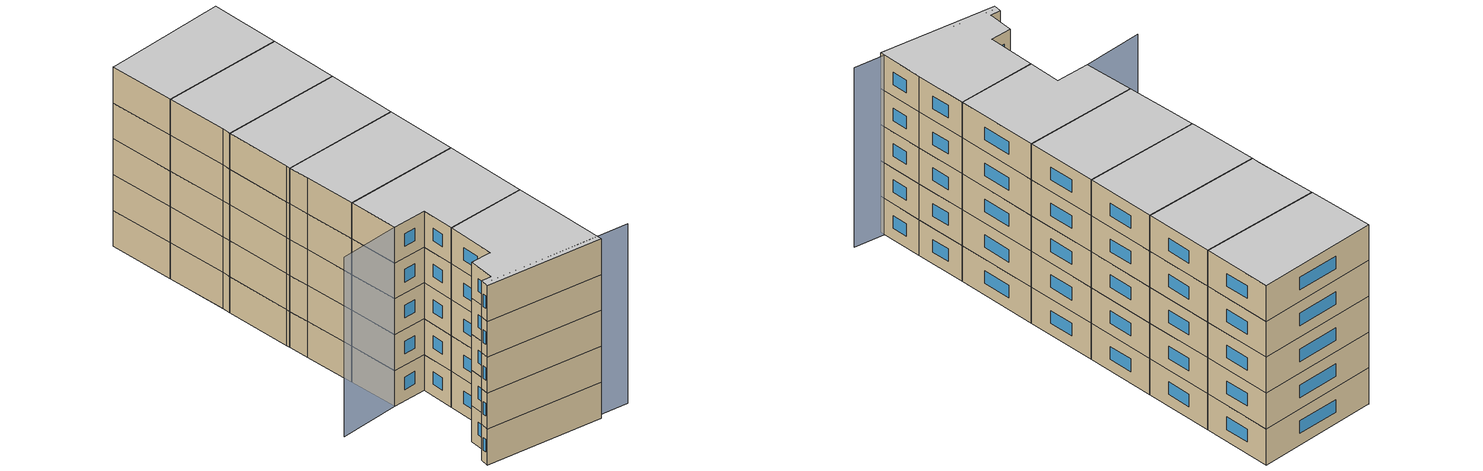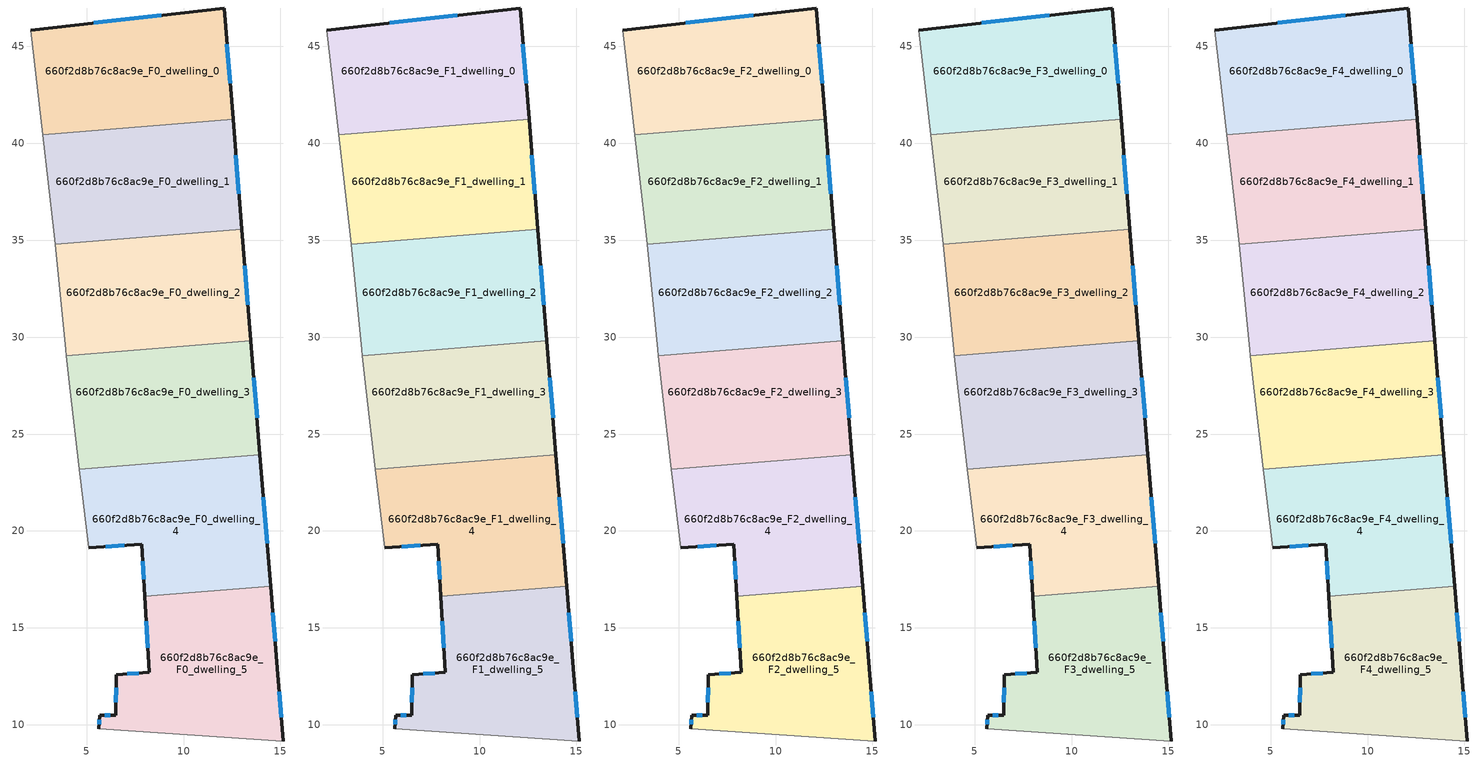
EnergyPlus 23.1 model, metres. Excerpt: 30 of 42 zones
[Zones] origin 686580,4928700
660f2d8b76c8ac9e_F0_dwelling_0
 floor ground (EU_floor_Construction): 12.09,46.98 12.56,41.24 2.74,40.45 2.12,45.84 z0
 wall outside (EU_wall_Construction): 12.56,41.24 12.09,46.98 2.12,45.84 z0:3
 wall adiabatic (EU_wall_Construction): 2.12,45.84 2.74,40.45 z0:3
 wall to 660f2d8b76c8ac9e_F0_dwelling_1 (EU_wall_Construction): 2.74,40.45 12.55,41.24 z0:3
 window (EU_Window_Construction): 8.85,46.61 5.37,46.21 / 12.4,43.11 12.24,45.12 z0.98:2.02
660f2d8b76c8ac9e_F0_dwelling_1
 floor ground (EU_floor_Construction): 12.56,41.24 13.01,35.57 3.37,34.79 3.3,35.49 2.74,40.45 z0
 wall outside (EU_wall_Construction): 13.01,35.57 12.56,41.24 z0:3
 wall adiabatic (EU_wall_Construction): 2.74,40.45 3.3,35.49 3.37,34.79 z0:3
 wall to 660f2d8b76c8ac9e_F0_dwelling_2 (EU_wall_Construction): 3.37,34.79 13.01,35.57 z0:3
 window (EU_Window_Construction): 12.86,37.41 12.7,39.4 z0.98:2.02
660f2d8b76c8ac9e_F0_dwelling_2
 floor ground (EU_floor_Construction): 13.01,35.57 13.47,29.8 3.95,29.04 3.91,29.34 3.37,34.79 z0
 wall outside (EU_wall_Construction): 13.47,29.8 13.01,35.57 z0:3
 wall adiabatic (EU_wall_Construction): 3.37,34.79 3.91,29.34 3.95,29.04 z0:3
 wall to 660f2d8b76c8ac9e_F0_dwelling_3 (EU_wall_Construction): 3.95,29.04 13.47,29.8 z0:3
 window (EU_Window_Construction): 13.32,31.68 13.16,33.69 z0.98:2.02
660f2d8b76c8ac9e_F0_dwelling_3
 floor ground (EU_floor_Construction): 13.47,29.8 13.95,23.94 4.63,23.19 4.14,27.4 3.95,29.04 z0
 wall outside (EU_wall_Construction): 13.95,23.94 13.47,29.8 z0:3
 wall adiabatic (EU_wall_Construction): 3.95,29.04 4.14,27.4 4.63,23.19 z0:3
 wall to 660f2d8b76c8ac9e_F0_dwelling_4 (EU_wall_Construction): 4.63,23.19 13.95,23.94 z0:3
 window (EU_Window_Construction): 13.79,25.85 13.63,27.9 z0.98:2.02
660f2d8b76c8ac9e_F0_dwelling_4
 floor ground (EU_floor_Construction): 13.95,23.94 14.49,17.16 8,16.63 7.84,19.31 5.1,19.12 4.63,23.19 z0
 wall outside (EU_wall_Construction): 14.49,17.16 13.95,23.94 / 5.1,19.12 7.84,19.31 8,16.63 z0:3
 wall adiabatic (EU_wall_Construction): 4.63,23.19 5.1,19.12 z0:3
 wall to 660f2d8b76c8ac9e_F0_dwelling_5 (EU_wall_Construction): 8,16.63 14.49,17.16 z0:3
 window (EU_Window_Construction): 14.31,19.36 14.12,21.73 / 7.89,18.44 7.95,17.5 / 5.99,19.19 6.95,19.25 z0.98:2.02
660f2d8b76c8ac9e_F0_dwelling_5
 floor ground (EU_floor_Construction): 14.49,17.16 14.83,12.92 15.14,9.16 5.63,9.8 5.67,10.49 6.5,10.48 6.53,12.59 8.23,12.7 8,16.63 z0
 wall outside (EU_wall_Construction): 8,16.63 8.23,12.7 6.53,12.59 6.5,10.48 5.67,10.49 5.63,9.8 / 15.14,9.16 14.83,12.92 14.49,17.16 z0:3
 wall adiabatic (EU_wall_Construction): 5.63,9.8 15.14,9.16 z0:3
 window (EU_Window_Construction): 8.08,15.36 8.16,13.98 / 14.72,14.3 14.6,15.78 / 15.04,10.39 14.93,11.7 / 5.66,10.27 5.65,10.03 / 6.23,10.49 5.94,10.49 / 6.52,11.91 6.51,11.17 / 7.68,12.67 7.09,12.63 z0.98:2.02
660f2d8b76c8ac9e_F1_dwelling_0
 floor to 660f2d8b76c8ac9e_F0_dwelling_0 (EU_floor_Construction): 12.09,46.98 12.55,41.24 2.74,40.45 2.12,45.84 z3
 wall outside (EU_wall_Construction): 12.56,41.24 12.09,46.98 2.12,45.84 z3:6
 wall adiabatic (EU_wall_Construction): 2.12,45.84 2.74,40.45 z3:6
 wall to 660f2d8b76c8ac9e_F1_dwelling_1 (EU_wall_Construction): 2.74,40.45 12.55,41.24 z3:6
 window (EU_Window_Construction): 8.85,46.61 5.37,46.21 / 12.4,43.11 12.24,45.12 z3.98:5.02
660f2d8b76c8ac9e_F1_dwelling_1
 floor to 660f2d8b76c8ac9e_F0_dwelling_1 (EU_floor_Construction): 12.55,41.24 13.01,35.57 3.37,34.79 3.3,35.49 2.74,40.45 z3
 wall outside (EU_wall_Construction): 13.01,35.57 12.56,41.24 z3:6
 wall adiabatic (EU_wall_Construction): 2.74,40.45 3.3,35.49 3.37,34.79 z3:6
 wall to 660f2d8b76c8ac9e_F1_dwelling_2 (EU_wall_Construction): 3.37,34.79 13.01,35.57 z3:6
 window (EU_Window_Construction): 12.86,37.41 12.7,39.4 z3.98:5.02
660f2d8b76c8ac9e_F1_dwelling_2
 floor to 660f2d8b76c8ac9e_F0_dwelling_2 (EU_floor_Construction): 13.01,35.57 13.47,29.8 3.95,29.04 3.91,29.34 3.37,34.79 z3
 wall outside (EU_wall_Construction): 13.47,29.8 13.01,35.57 z3:6
 wall adiabatic (EU_wall_Construction): 3.37,34.79 3.91,29.34 3.95,29.04 z3:6
 wall to 660f2d8b76c8ac9e_F1_dwelling_3 (EU_wall_Construction): 3.95,29.04 13.47,29.8 z3:6
 window (EU_Window_Construction): 13.32,31.68 13.16,33.69 z3.98:5.02
660f2d8b76c8ac9e_F1_dwelling_3
 floor to 660f2d8b76c8ac9e_F0_dwelling_3 (EU_floor_Construction): 13.47,29.8 13.95,23.94 4.63,23.19 4.14,27.4 3.95,29.04 z3
 wall outside (EU_wall_Construction): 13.95,23.94 13.47,29.8 z3:6
 wall adiabatic (EU_wall_Construction): 3.95,29.04 4.14,27.4 4.63,23.19 z3:6
 wall to 660f2d8b76c8ac9e_F1_dwelling_4 (EU_wall_Construction): 4.63,23.19 13.95,23.94 z3:6
 window (EU_Window_Construction): 13.79,25.85 13.63,27.9 z3.98:5.02
660f2d8b76c8ac9e_F1_dwelling_4
 floor to 660f2d8b76c8ac9e_F0_dwelling_4 (EU_floor_Construction): 13.95,23.94 14.49,17.16 8,16.63 7.84,19.31 5.1,19.12 4.63,23.19 z3
 wall outside (EU_wall_Construction): 14.49,17.16 13.95,23.94 / 5.1,19.12 7.84,19.31 8,16.63 z3:6
 wall adiabatic (EU_wall_Construction): 4.63,23.19 5.1,19.12 z3:6
 wall to 660f2d8b76c8ac9e_F1_dwelling_5 (EU_wall_Construction): 8,16.63 14.49,17.16 z3:6
 window (EU_Window_Construction): 14.31,19.36 14.12,21.73 / 7.89,18.44 7.95,17.5 / 5.99,19.19 6.95,19.25 z3.98:5.02
660f2d8b76c8ac9e_F1_dwelling_5
 floor to 660f2d8b76c8ac9e_F0_dwelling_5 (EU_floor_Construction): 14.49,17.16 14.83,12.92 15.14,9.16 5.63,9.8 5.67,10.49 6.5,10.48 6.53,12.59 8.23,12.7 8,16.63 z3
 wall outside (EU_wall_Construction): 8,16.63 8.23,12.7 6.53,12.59 6.5,10.48 5.67,10.49 5.63,9.8 / 15.14,9.16 14.83,12.92 14.49,17.16 z3:6
 wall adiabatic (EU_wall_Construction): 5.63,9.8 15.14,9.16 z3:6
 window (EU_Window_Construction): 8.08,15.36 8.16,13.98 / 14.72,14.3 14.6,15.78 / 15.04,10.39 14.93,11.7 / 5.66,10.27 5.65,10.03 / 6.23,10.49 5.94,10.49 / 6.52,11.91 6.51,11.17 / 7.68,12.67 7.09,12.63 z3.98:5.02
660f2d8b76c8ac9e_F2_dwelling_0
 floor to 660f2d8b76c8ac9e_F1_dwelling_0 (EU_floor_Construction): 12.09,46.98 12.55,41.24 2.74,40.45 2.12,45.84 z6
 wall outside (EU_wall_Construction): 12.56,41.24 12.09,46.98 2.12,45.84 z6:9
 wall adiabatic (EU_wall_Construction): 2.12,45.84 2.74,40.45 z6:9
 wall to 660f2d8b76c8ac9e_F2_dwelling_1 (EU_wall_Construction): 2.74,40.45 12.55,41.24 z6:9
 window (EU_Window_Construction): 8.85,46.61 5.37,46.21 / 12.4,43.11 12.24,45.12 z6.98:8.02
660f2d8b76c8ac9e_F2_dwelling_1
 floor to 660f2d8b76c8ac9e_F1_dwelling_1 (EU_floor_Construction): 12.55,41.24 13.01,35.57 3.37,34.79 3.3,35.49 2.74,40.45 z6
 wall outside (EU_wall_Construction): 13.01,35.57 12.56,41.24 z6:9
 wall adiabatic (EU_wall_Construction): 2.74,40.45 3.3,35.49 3.37,34.79 z6:9
 wall to 660f2d8b76c8ac9e_F2_dwelling_2 (EU_wall_Construction): 3.37,34.79 13.01,35.57 z6:9
 window (EU_Window_Construction): 12.86,37.41 12.7,39.4 z6.98:8.02
660f2d8b76c8ac9e_F2_dwelling_2
 floor to 660f2d8b76c8ac9e_F1_dwelling_2 (EU_floor_Construction): 13.01,35.57 13.47,29.8 3.95,29.04 3.91,29.34 3.37,34.79 z6
 wall outside (EU_wall_Construction): 13.47,29.8 13.01,35.57 z6:9
 wall adiabatic (EU_wall_Construction): 3.37,34.79 3.91,29.34 3.95,29.04 z6:9
 wall to 660f2d8b76c8ac9e_F2_dwelling_3 (EU_wall_Construction): 3.95,29.04 13.47,29.8 z6:9
 window (EU_Window_Construction): 13.32,31.68 13.16,33.69 z6.98:8.02
660f2d8b76c8ac9e_F2_dwelling_3
 floor to 660f2d8b76c8ac9e_F1_dwelling_3 (EU_floor_Construction): 13.47,29.8 13.95,23.94 4.63,23.19 4.14,27.4 3.95,29.04 z6
 wall outside (EU_wall_Construction): 13.95,23.94 13.47,29.8 z6:9
 wall adiabatic (EU_wall_Construction): 3.95,29.04 4.14,27.4 4.63,23.19 z6:9
 wall to 660f2d8b76c8ac9e_F2_dwelling_4 (EU_wall_Construction): 4.63,23.19 13.95,23.94 z6:9
 window (EU_Window_Construction): 13.79,25.85 13.63,27.9 z6.98:8.02
660f2d8b76c8ac9e_F2_dwelling_4
 floor to 660f2d8b76c8ac9e_F1_dwelling_4 (EU_floor_Construction): 13.95,23.94 14.49,17.16 8,16.63 7.84,19.31 5.1,19.12 4.63,23.19 z6
 wall outside (EU_wall_Construction): 14.49,17.16 13.95,23.94 / 5.1,19.12 7.84,19.31 8,16.63 z6:9
 wall adiabatic (EU_wall_Construction): 4.63,23.19 5.1,19.12 z6:9
 wall to 660f2d8b76c8ac9e_F2_dwelling_5 (EU_wall_Construction): 8,16.63 14.49,17.16 z6:9
 window (EU_Window_Construction): 14.31,19.36 14.12,21.73 / 7.89,18.44 7.95,17.5 / 5.99,19.19 6.95,19.25 z6.98:8.02
660f2d8b76c8ac9e_F2_dwelling_5
 floor to 660f2d8b76c8ac9e_F1_dwelling_5 (EU_floor_Construction): 14.49,17.16 14.83,12.92 15.14,9.16 5.63,9.8 5.67,10.49 6.5,10.48 6.53,12.59 8.23,12.7 8,16.63 z6
 wall outside (EU_wall_Construction): 8,16.63 8.23,12.7 6.53,12.59 6.5,10.48 5.67,10.49 5.63,9.8 / 15.14,9.16 14.83,12.92 14.49,17.16 z6:9
 wall adiabatic (EU_wall_Construction): 5.63,9.8 15.14,9.16 z6:9
 window (EU_Window_Construction): 8.08,15.36 8.16,13.98 / 14.72,14.3 14.6,15.78 / 15.04,10.39 14.93,11.7 / 5.66,10.27 5.65,10.03 / 6.23,10.49 5.94,10.49 / 6.52,11.91 6.51,11.17 / 7.68,12.67 7.09,12.63 z6.98:8.02
660f2d8b76c8ac9e_F3_dwelling_0
 floor to 660f2d8b76c8ac9e_F2_dwelling_0 (EU_floor_Construction): 12.09,46.98 12.55,41.24 2.74,40.45 2.12,45.84 z9
 wall outside (EU_wall_Construction): 12.56,41.24 12.09,46.98 2.12,45.84 z9:12
 wall adiabatic (EU_wall_Construction): 2.12,45.84 2.74,40.45 z9:12
 wall to 660f2d8b76c8ac9e_F3_dwelling_1 (EU_wall_Construction): 2.74,40.45 12.55,41.24 z9:12
 window (EU_Window_Construction): 8.85,46.61 5.37,46.21 / 12.4,43.11 12.24,45.12 z9.98:11.02
660f2d8b76c8ac9e_F3_dwelling_1
 floor to 660f2d8b76c8ac9e_F2_dwelling_1 (EU_floor_Construction): 12.55,41.24 13.01,35.57 3.37,34.79 3.3,35.49 2.74,40.45 z9
 wall outside (EU_wall_Construction): 13.01,35.57 12.56,41.24 z9:12
 wall adiabatic (EU_wall_Construction): 2.74,40.45 3.3,35.49 3.37,34.79 z9:12
 wall to 660f2d8b76c8ac9e_F3_dwelling_2 (EU_wall_Construction): 3.37,34.79 13.01,35.57 z9:12
 window (EU_Window_Construction): 12.86,37.41 12.7,39.4 z9.98:11.02
660f2d8b76c8ac9e_F3_dwelling_2
 floor to 660f2d8b76c8ac9e_F2_dwelling_2 (EU_floor_Construction): 13.01,35.57 13.47,29.8 3.95,29.04 3.91,29.34 3.37,34.79 z9
 wall outside (EU_wall_Construction): 13.47,29.8 13.01,35.57 z9:12
 wall adiabatic (EU_wall_Construction): 3.37,34.79 3.91,29.34 3.95,29.04 z9:12
 wall to 660f2d8b76c8ac9e_F3_dwelling_3 (EU_wall_Construction): 3.95,29.04 13.47,29.8 z9:12
 window (EU_Window_Construction): 13.32,31.68 13.16,33.69 z9.98:11.02
660f2d8b76c8ac9e_F3_dwelling_3
 floor to 660f2d8b76c8ac9e_F2_dwelling_3 (EU_floor_Construction): 13.47,29.8 13.95,23.94 4.63,23.19 4.14,27.4 3.95,29.04 z9
 wall outside (EU_wall_Construction): 13.95,23.94 13.47,29.8 z9:12
 wall adiabatic (EU_wall_Construction): 3.95,29.04 4.14,27.4 4.63,23.19 z9:12
 wall to 660f2d8b76c8ac9e_F3_dwelling_4 (EU_wall_Construction): 4.63,23.19 13.95,23.94 z9:12
 window (EU_Window_Construction): 13.79,25.85 13.63,27.9 z9.98:11.02
660f2d8b76c8ac9e_F3_dwelling_4
 floor to 660f2d8b76c8ac9e_F2_dwelling_4 (EU_floor_Construction): 13.95,23.94 14.49,17.16 8,16.63 7.84,19.31 5.1,19.12 4.63,23.19 z9
 wall outside (EU_wall_Construction): 14.49,17.16 13.95,23.94 / 5.1,19.12 7.84,19.31 8,16.63 z9:12
 wall adiabatic (EU_wall_Construction): 4.63,23.19 5.1,19.12 z9:12
 wall to 660f2d8b76c8ac9e_F3_dwelling_5 (EU_wall_Construction): 8,16.63 14.49,17.16 z9:12
 window (EU_Window_Construction): 14.31,19.36 14.12,21.73 / 7.89,18.44 7.95,17.5 / 5.99,19.19 6.95,19.25 z9.98:11.02
660f2d8b76c8ac9e_F3_dwelling_5
 floor to 660f2d8b76c8ac9e_F2_dwelling_5 (EU_floor_Construction): 14.49,17.16 14.83,12.92 15.14,9.16 5.63,9.8 5.67,10.49 6.5,10.48 6.53,12.59 8.23,12.7 8,16.63 z9
 wall outside (EU_wall_Construction): 8,16.63 8.23,12.7 6.53,12.59 6.5,10.48 5.67,10.49 5.63,9.8 / 15.14,9.16 14.83,12.92 14.49,17.16 z9:12
 wall adiabatic (EU_wall_Construction): 5.63,9.8 15.14,9.16 z9:12
 window (EU_Window_Construction): 8.08,15.36 8.16,13.98 / 14.72,14.3 14.6,15.78 / 15.04,10.39 14.93,11.7 / 5.66,10.27 5.65,10.03 / 6.23,10.49 5.94,10.49 / 6.52,11.91 6.51,11.17 / 7.68,12.67 7.09,12.63 z9.98:11.02
660f2d8b76c8ac9e_F4_dwelling_0
 floor to 660f2d8b76c8ac9e_F3_dwelling_0 (EU_floor_Construction): 12.09,46.98 12.55,41.24 2.74,40.45 2.12,45.84 z12
 wall outside (EU_wall_Construction): 12.56,41.24 12.09,46.98 2.12,45.84 z12:15
 wall adiabatic (EU_wall_Construction): 2.12,45.84 2.74,40.45 z12:15
 wall to 660f2d8b76c8ac9e_F4_dwelling_1 (EU_wall_Construction): 2.74,40.45 12.55,41.24 z12:15
 window (EU_Window_Construction): 8.85,46.61 5.37,46.21 / 12.4,43.11 12.24,45.12 z12.98:14.02
 ceiling to 660f2d8b76c8ac9e_F5_dwelling_0 (EU_floor_Construction): 12.55,41.24 12.09,46.98 2.12,45.84 2.74,40.45 z15
660f2d8b76c8ac9e_F4_dwelling_1
 floor to 660f2d8b76c8ac9e_F3_dwelling_1 (EU_floor_Construction): 12.55,41.24 13.01,35.57 3.37,34.79 3.3,35.49 2.74,40.45 z12
 wall outside (EU_wall_Construction): 13.01,35.57 12.56,41.24 z12:15
 wall adiabatic (EU_wall_Construction): 2.74,40.45 3.3,35.49 3.37,34.79 z12:15
 wall to 660f2d8b76c8ac9e_F4_dwelling_2 (EU_wall_Construction): 3.37,34.79 13.01,35.57 z12:15
 window (EU_Window_Construction): 12.86,37.41 12.7,39.4 z12.98:14.02
 ceiling to 660f2d8b76c8ac9e_F5_dwelling_1 (EU_floor_Construction): 13.01,35.57 12.55,41.24 2.74,40.45 3.3,35.49 3.37,34.79 z15
660f2d8b76c8ac9e_F4_dwelling_2
 floor to 660f2d8b76c8ac9e_F3_dwelling_2 (EU_floor_Construction): 13.01,35.57 13.47,29.8 3.95,29.04 3.91,29.34 3.37,34.79 z12
 wall outside (EU_wall_Construction): 13.47,29.8 13.01,35.57 z12:15
 wall adiabatic (EU_wall_Construction): 3.37,34.79 3.91,29.34 3.95,29.04 z12:15
 wall to 660f2d8b76c8ac9e_F4_dwelling_3 (EU_wall_Construction): 3.95,29.04 13.47,29.8 z12:15
 window (EU_Window_Construction): 13.32,31.68 13.16,33.69 z12.98:14.02
 ceiling to 660f2d8b76c8ac9e_F5_dwelling_2 (EU_floor_Construction): 13.47,29.8 13.01,35.57 3.37,34.79 3.91,29.34 3.95,29.04 z15
660f2d8b76c8ac9e_F4_dwelling_3
 floor to 660f2d8b76c8ac9e_F3_dwelling_3 (EU_floor_Construction): 13.47,29.8 13.95,23.94 4.63,23.19 4.14,27.4 3.95,29.04 z12
 wall outside (EU_wall_Construction): 13.95,23.94 13.47,29.8 z12:15
 wall adiabatic (EU_wall_Construction): 3.95,29.04 4.14,27.4 4.63,23.19 z12:15
 wall to 660f2d8b76c8ac9e_F4_dwelling_4 (EU_wall_Construction): 4.63,23.19 13.95,23.94 z12:15
 window (EU_Window_Construction): 13.79,25.85 13.63,27.9 z12.98:14.02
 ceiling to 660f2d8b76c8ac9e_F5_dwelling_3 (EU_floor_Construction): 13.95,23.94 13.47,29.8 3.95,29.04 4.14,27.4 4.63,23.19 z15
660f2d8b76c8ac9e_F4_dwelling_4
 floor to 660f2d8b76c8ac9e_F3_dwelling_4 (EU_floor_Construction): 13.95,23.94 14.49,17.16 8,16.63 7.84,19.31 5.1,19.12 4.63,23.19 z12
 wall outside (EU_wall_Construction): 14.49,17.16 13.95,23.94 / 5.1,19.12 7.84,19.31 8,16.63 z12:15
 wall adiabatic (EU_wall_Construction): 4.63,23.19 5.1,19.12 z12:15
 wall to 660f2d8b76c8ac9e_F4_dwelling_5 (EU_wall_Construction): 8,16.63 14.49,17.16 z12:15
 window (EU_Window_Construction): 14.31,19.36 14.12,21.73 / 7.89,18.44 7.95,17.5 / 5.99,19.19 6.95,19.25 z12.98:14.02
 ceiling to 660f2d8b76c8ac9e_F5_dwelling_4 (EU_floor_Construction): 14.49,17.16 13.95,23.94 4.63,23.19 5.1,19.12 7.84,19.31 8,16.63 z15
660f2d8b76c8ac9e_F4_dwelling_5
 floor to 660f2d8b76c8ac9e_F3_dwelling_5 (EU_floor_Construction): 14.49,17.16 14.83,12.92 15.14,9.16 5.63,9.8 5.67,10.49 6.5,10.48 6.53,12.59 8.23,12.7 8,16.63 z12
 wall outside (EU_wall_Construction): 8,16.63 8.23,12.7 6.53,12.59 6.5,10.48 5.67,10.49 5.63,9.8 / 15.14,9.16 14.83,12.92 14.49,17.16 z12:15
 wall adiabatic (EU_wall_Construction): 5.63,9.8 15.14,9.16 z12:15
 window (EU_Window_Construction): 8.08,15.36 8.16,13.98 / 14.72,14.3 14.6,15.78 / 15.04,10.39 14.93,11.7 / 5.66,10.27 5.65,10.03 / 6.23,10.49 5.94,10.49 / 6.52,11.91 6.51,11.17 / 7.68,12.67 7.09,12.63 z12.98:14.02
 ceiling to 660f2d8b76c8ac9e_F5_dwelling_5 (EU_floor_Construction): 15.14,9.16 14.83,12.92 14.49,17.16 8,16.63 8.23,12.7 6.53,12.59 6.5,10.48 5.67,10.49 5.63,9.8 z15
shading: 5.65,10.14 17.64,9.37 / 2.16,45.88 5.1,19.12 / 5.1,19.12 0.18,18.58 z0:15
[Building]
EU S2 Campaign: North Axis=0; Terrain=City; Solar Distribution=FullExterior
[Site:Location]
Bologna: Latitude=44.5; Longitude=11.25; Time Zone=1; Elevation=37
[SizingPeriod:WeatherFileDays]
AnnualSizingPeriod: Begin Month=1; Begin Day of Month=1; End Month=12; End Day of Month=31; Day of Week for Start Day=Monday; Use Weather File Daylight Saving Period=No; Use Weather File Rain and Snow Indicators=No
[MATERIAL]
EU_InternalMass_Material: Roughness=MediumRough; Thickness=0.1; Conductivity=1; Density=1800; Specific Heat=900; Thermal Absorptance=0.9; Solar Absorptance=0.7; Visible Absorptance=0.7
[MATERIAL:NOMASS] Roughness=MediumRough; Thermal Absorptance=0.9; Solar Absorptance=0.7; Visible Absorptance=0.7
Name | Thermal Resistance
EU_wall_NoMass | 0.905828
EU_floor_NoMass | 0.67114
[WINDOWMATERIAL:SIMPLEGLAZINGSYSTEM]
EU_Window_SimpleGlazing: UFactor=4.52486; Solar Heat Gain Coefficient=0.85; Visible Transmittance=0.85
[CONSTRUCTION]
EU_wall_Construction: EU_wall_NoMass
EU_floor_Construction: EU_floor_NoMass
EU_Window_Construction: EU_Window_SimpleGlazing
EU_InternalMass_Construction: EU_InternalMass_Material
[ZONE] Type=1; Multiplier=1; Ceiling Height=autocalculate; Floor Area=autocalculate; Part of Total Floor Area=Yes
Name | Volume
660f2d8b76c8ac9e_F0_dwelling_0; 660f2d8b76c8ac9e_F1_dwelling_0; 660f2d8b76c8ac9e_F2_dwelling_0; 660f2d8b76c8ac9e_F3_dwelling_0; 660f2d8b76c8ac9e_F4_dwelling_0 | 166.731
660f2d8b76c8ac9e_F0_dwelling_1; 660f2d8b76c8ac9e_F1_dwelling_1; 660f2d8b76c8ac9e_F2_dwelling_1; 660f2d8b76c8ac9e_F3_dwelling_1; 660f2d8b76c8ac9e_F4_dwelling_1 | 166.729
660f2d8b76c8ac9e_F0_dwelling_2; 660f2d8b76c8ac9e_F1_dwelling_2; 660f2d8b76c8ac9e_F2_dwelling_2; 660f2d8b76c8ac9e_F3_dwelling_2; 660f2d8b76c8ac9e_F4_dwelling_2 | 166.726
660f2d8b76c8ac9e_F0_dwelling_3; 660f2d8b76c8ac9e_F1_dwelling_3; 660f2d8b76c8ac9e_F2_dwelling_3; 660f2d8b76c8ac9e_F3_dwelling_3; 660f2d8b76c8ac9e_F4_dwelling_3 | 166.758
660f2d8b76c8ac9e_F0_dwelling_4 | 166.717
660f2d8b76c8ac9e_F1_dwelling_4; 660f2d8b76c8ac9e_F2_dwelling_4; 660f2d8b76c8ac9e_F3_dwelling_4; 660f2d8b76c8ac9e_F4_dwelling_4 | 166.716
660f2d8b76c8ac9e_F0_dwelling_5 | 166.735
660f2d8b76c8ac9e_F1_dwelling_5; 660f2d8b76c8ac9e_F2_dwelling_5; 660f2d8b76c8ac9e_F3_dwelling_5; 660f2d8b76c8ac9e_F4_dwelling_5 | 166.736
[INTERNALMASS] Construction=EU_InternalMass_Construction
Name | Zone or ZoneList | Surface Area
660f2d8b76c8ac9e_F0_dwelling_0_EU_InternalMass | 660f2d8b76c8ac9e_F0_dwelling_0 | 55.577
660f2d8b76c8ac9e_F0_dwelling_1_EU_InternalMass | 660f2d8b76c8ac9e_F0_dwelling_1 | 55.5762
660f2d8b76c8ac9e_F0_dwelling_2_EU_InternalMass | 660f2d8b76c8ac9e_F0_dwelling_2 | 55.5755
660f2d8b76c8ac9e_F0_dwelling_3_EU_InternalMass | 660f2d8b76c8ac9e_F0_dwelling_3 | 55.586
660f2d8b76c8ac9e_F0_dwelling_4_EU_InternalMass | 660f2d8b76c8ac9e_F0_dwelling_4 | 55.5722
660f2d8b76c8ac9e_F0_dwelling_5_EU_InternalMass | 660f2d8b76c8ac9e_F0_dwelling_5 | 55.578
660f2d8b76c8ac9e_F1_dwelling_0_EU_InternalMass | 660f2d8b76c8ac9e_F1_dwelling_0 | 55.577
660f2d8b76c8ac9e_F1_dwelling_1_EU_InternalMass | 660f2d8b76c8ac9e_F1_dwelling_1 | 55.5762
660f2d8b76c8ac9e_F1_dwelling_2_EU_InternalMass | 660f2d8b76c8ac9e_F1_dwelling_2 | 55.5755
660f2d8b76c8ac9e_F1_dwelling_3_EU_InternalMass | 660f2d8b76c8ac9e_F1_dwelling_3 | 55.586
660f2d8b76c8ac9e_F1_dwelling_4_EU_InternalMass | 660f2d8b76c8ac9e_F1_dwelling_4 | 55.5722
660f2d8b76c8ac9e_F1_dwelling_5_EU_InternalMass | 660f2d8b76c8ac9e_F1_dwelling_5 | 55.578
660f2d8b76c8ac9e_F2_dwelling_0_EU_InternalMass | 660f2d8b76c8ac9e_F2_dwelling_0 | 55.577
660f2d8b76c8ac9e_F2_dwelling_1_EU_InternalMass | 660f2d8b76c8ac9e_F2_dwelling_1 | 55.5762
660f2d8b76c8ac9e_F2_dwelling_2_EU_InternalMass | 660f2d8b76c8ac9e_F2_dwelling_2 | 55.5755
660f2d8b76c8ac9e_F2_dwelling_3_EU_InternalMass | 660f2d8b76c8ac9e_F2_dwelling_3 | 55.586
660f2d8b76c8ac9e_F2_dwelling_4_EU_InternalMass | 660f2d8b76c8ac9e_F2_dwelling_4 | 55.5722
660f2d8b76c8ac9e_F2_dwelling_5_EU_InternalMass | 660f2d8b76c8ac9e_F2_dwelling_5 | 55.578
660f2d8b76c8ac9e_F3_dwelling_0_EU_InternalMass | 660f2d8b76c8ac9e_F3_dwelling_0 | 55.577
660f2d8b76c8ac9e_F3_dwelling_1_EU_InternalMass | 660f2d8b76c8ac9e_F3_dwelling_1 | 55.5762
660f2d8b76c8ac9e_F3_dwelling_2_EU_InternalMass | 660f2d8b76c8ac9e_F3_dwelling_2 | 55.5755
660f2d8b76c8ac9e_F3_dwelling_3_EU_InternalMass | 660f2d8b76c8ac9e_F3_dwelling_3 | 55.586
660f2d8b76c8ac9e_F3_dwelling_4_EU_InternalMass | 660f2d8b76c8ac9e_F3_dwelling_4 | 55.5722
660f2d8b76c8ac9e_F3_dwelling_5_EU_InternalMass | 660f2d8b76c8ac9e_F3_dwelling_5 | 55.578
660f2d8b76c8ac9e_F4_dwelling_0_EU_InternalMass | 660f2d8b76c8ac9e_F4_dwelling_0 | 55.577
660f2d8b76c8ac9e_F4_dwelling_1_EU_InternalMass | 660f2d8b76c8ac9e_F4_dwelling_1 | 55.5762
660f2d8b76c8ac9e_F4_dwelling_2_EU_InternalMass | 660f2d8b76c8ac9e_F4_dwelling_2 | 55.5755
660f2d8b76c8ac9e_F4_dwelling_3_EU_InternalMass | 660f2d8b76c8ac9e_F4_dwelling_3 | 55.586
660f2d8b76c8ac9e_F4_dwelling_4_EU_InternalMass | 660f2d8b76c8ac9e_F4_dwelling_4 | 55.5722
660f2d8b76c8ac9e_F4_dwelling_5_EU_InternalMass | 660f2d8b76c8ac9e_F4_dwelling_5 | 55.578
[OTHEREQUIPMENT] Fuel Type=Electricity; Design Level Calculation Method=Watts/Area; Power per Zone Floor Area=1; Fraction Latent=0; Fraction Radiant=0; Fraction Lost=0; Carbon Dioxide Generation Rate=0; EndUse Subcategory=EU_Step8_InternalGains
Name | Zone or ZoneList or Space or SpaceList | Schedule
EU_Step8_InternalGain_660f2d8b76c8ac9e_F0_dwelling_0_f000 | 660f2d8b76c8ac9e_F0_dwelling_0 | EU_Step8_GainSchedule_660f2d8b76c8ac9e_F0_dwelling_0_f000
EU_Step8_InternalGain_660f2d8b76c8ac9e_F0_dwelling_1_f000 | 660f2d8b76c8ac9e_F0_dwelling_1 | EU_Step8_GainSchedule_660f2d8b76c8ac9e_F0_dwelling_1_f000
EU_Step8_InternalGain_660f2d8b76c8ac9e_F0_dwelling_2_f000 | 660f2d8b76c8ac9e_F0_dwelling_2 | EU_Step8_GainSchedule_660f2d8b76c8ac9e_F0_dwelling_2_f000
EU_Step8_InternalGain_660f2d8b76c8ac9e_F0_dwelling_3_f000 | 660f2d8b76c8ac9e_F0_dwelling_3 | EU_Step8_GainSchedule_660f2d8b76c8ac9e_F0_dwelling_3_f000
EU_Step8_InternalGain_660f2d8b76c8ac9e_F0_dwelling_4_f000 | 660f2d8b76c8ac9e_F0_dwelling_4 | EU_Step8_GainSchedule_660f2d8b76c8ac9e_F0_dwelling_4_f000
EU_Step8_InternalGain_660f2d8b76c8ac9e_F0_dwelling_5_f000 | 660f2d8b76c8ac9e_F0_dwelling_5 | EU_Step8_GainSchedule_660f2d8b76c8ac9e_F0_dwelling_5_f000
EU_Step8_InternalGain_660f2d8b76c8ac9e_F1_dwelling_0_f000 | 660f2d8b76c8ac9e_F1_dwelling_0 | EU_Step8_GainSchedule_660f2d8b76c8ac9e_F1_dwelling_0_f000
EU_Step8_InternalGain_660f2d8b76c8ac9e_F1_dwelling_1_f000 | 660f2d8b76c8ac9e_F1_dwelling_1 | EU_Step8_GainSchedule_660f2d8b76c8ac9e_F1_dwelling_1_f000
EU_Step8_InternalGain_660f2d8b76c8ac9e_F1_dwelling_2_f000 | 660f2d8b76c8ac9e_F1_dwelling_2 | EU_Step8_GainSchedule_660f2d8b76c8ac9e_F1_dwelling_2_f000
EU_Step8_InternalGain_660f2d8b76c8ac9e_F1_dwelling_3_f000 | 660f2d8b76c8ac9e_F1_dwelling_3 | EU_Step8_GainSchedule_660f2d8b76c8ac9e_F1_dwelling_3_f000
EU_Step8_InternalGain_660f2d8b76c8ac9e_F1_dwelling_4_f000 | 660f2d8b76c8ac9e_F1_dwelling_4 | EU_Step8_GainSchedule_660f2d8b76c8ac9e_F1_dwelling_4_f000
EU_Step8_InternalGain_660f2d8b76c8ac9e_F1_dwelling_5_f000 | 660f2d8b76c8ac9e_F1_dwelling_5 | EU_Step8_GainSchedule_660f2d8b76c8ac9e_F1_dwelling_5_f000
EU_Step8_InternalGain_660f2d8b76c8ac9e_F2_dwelling_0_f000 | 660f2d8b76c8ac9e_F2_dwelling_0 | EU_Step8_GainSchedule_660f2d8b76c8ac9e_F2_dwelling_0_f000
EU_Step8_InternalGain_660f2d8b76c8ac9e_F2_dwelling_1_f000 | 660f2d8b76c8ac9e_F2_dwelling_1 | EU_Step8_GainSchedule_660f2d8b76c8ac9e_F2_dwelling_1_f000
EU_Step8_InternalGain_660f2d8b76c8ac9e_F2_dwelling_2_f000 | 660f2d8b76c8ac9e_F2_dwelling_2 | EU_Step8_GainSchedule_660f2d8b76c8ac9e_F2_dwelling_2_f000
EU_Step8_InternalGain_660f2d8b76c8ac9e_F2_dwelling_3_f000 | 660f2d8b76c8ac9e_F2_dwelling_3 | EU_Step8_GainSchedule_660f2d8b76c8ac9e_F2_dwelling_3_f000
EU_Step8_InternalGain_660f2d8b76c8ac9e_F2_dwelling_4_f000 | 660f2d8b76c8ac9e_F2_dwelling_4 | EU_Step8_GainSchedule_660f2d8b76c8ac9e_F2_dwelling_4_f000
EU_Step8_InternalGain_660f2d8b76c8ac9e_F2_dwelling_5_f000 | 660f2d8b76c8ac9e_F2_dwelling_5 | EU_Step8_GainSchedule_660f2d8b76c8ac9e_F2_dwelling_5_f000
EU_Step8_InternalGain_660f2d8b76c8ac9e_F3_dwelling_0_f000 | 660f2d8b76c8ac9e_F3_dwelling_0 | EU_Step8_GainSchedule_660f2d8b76c8ac9e_F3_dwelling_0_f000
EU_Step8_InternalGain_660f2d8b76c8ac9e_F3_dwelling_1_f000 | 660f2d8b76c8ac9e_F3_dwelling_1 | EU_Step8_GainSchedule_660f2d8b76c8ac9e_F3_dwelling_1_f000
EU_Step8_InternalGain_660f2d8b76c8ac9e_F3_dwelling_2_f000 | 660f2d8b76c8ac9e_F3_dwelling_2 | EU_Step8_GainSchedule_660f2d8b76c8ac9e_F3_dwelling_2_f000
EU_Step8_InternalGain_660f2d8b76c8ac9e_F3_dwelling_3_f000 | 660f2d8b76c8ac9e_F3_dwelling_3 | EU_Step8_GainSchedule_660f2d8b76c8ac9e_F3_dwelling_3_f000
EU_Step8_InternalGain_660f2d8b76c8ac9e_F3_dwelling_4_f000 | 660f2d8b76c8ac9e_F3_dwelling_4 | EU_Step8_GainSchedule_660f2d8b76c8ac9e_F3_dwelling_4_f000
EU_Step8_InternalGain_660f2d8b76c8ac9e_F3_dwelling_5_f000 | 660f2d8b76c8ac9e_F3_dwelling_5 | EU_Step8_GainSchedule_660f2d8b76c8ac9e_F3_dwelling_5_f000
EU_Step8_InternalGain_660f2d8b76c8ac9e_F4_dwelling_0_f000 | 660f2d8b76c8ac9e_F4_dwelling_0 | EU_Step8_GainSchedule_660f2d8b76c8ac9e_F4_dwelling_0_f000
EU_Step8_InternalGain_660f2d8b76c8ac9e_F4_dwelling_1_f000 | 660f2d8b76c8ac9e_F4_dwelling_1 | EU_Step8_GainSchedule_660f2d8b76c8ac9e_F4_dwelling_1_f000
EU_Step8_InternalGain_660f2d8b76c8ac9e_F4_dwelling_2_f000 | 660f2d8b76c8ac9e_F4_dwelling_2 | EU_Step8_GainSchedule_660f2d8b76c8ac9e_F4_dwelling_2_f000
EU_Step8_InternalGain_660f2d8b76c8ac9e_F4_dwelling_3_f000 | 660f2d8b76c8ac9e_F4_dwelling_3 | EU_Step8_GainSchedule_660f2d8b76c8ac9e_F4_dwelling_3_f000
EU_Step8_InternalGain_660f2d8b76c8ac9e_F4_dwelling_4_f000 | 660f2d8b76c8ac9e_F4_dwelling_4 | EU_Step8_GainSchedule_660f2d8b76c8ac9e_F4_dwelling_4_f000
EU_Step8_InternalGain_660f2d8b76c8ac9e_F4_dwelling_5_f000 | 660f2d8b76c8ac9e_F4_dwelling_5 | EU_Step8_GainSchedule_660f2d8b76c8ac9e_F4_dwelling_5_f000
[ZONEVENTILATION:DESIGNFLOWRATE] Schedule=EU_AlwaysOn; Design Flow Rate Calculation Method=AirChanges/Hour; Air Changes per Hour=0.73129; Ventilation Type=Natural; Fan Pressure Rise=0; Fan Total Efficiency=1; Constant Term Coefficient=1; Temperature Term Coefficient=0; Velocity Term Coefficient=0; Velocity Squared Term Coefficient=0; Minimum Indoor Temperature=-100; Maximum Indoor Temperature=100; Delta Temperature=-100; Minimum Outdoor Temperature=-100; Maximum Outdoor Temperature=100; Maximum Wind Speed=40
Name | Zone or ZoneList or Space or SpaceList
EU_ConstantAir_660f2d8b76c8ac9e_F0_dwelling_0 | 660f2d8b76c8ac9e_F0_dwelling_0
EU_ConstantAir_660f2d8b76c8ac9e_F0_dwelling_1 | 660f2d8b76c8ac9e_F0_dwelling_1
EU_ConstantAir_660f2d8b76c8ac9e_F0_dwelling_2 | 660f2d8b76c8ac9e_F0_dwelling_2
EU_ConstantAir_660f2d8b76c8ac9e_F0_dwelling_3 | 660f2d8b76c8ac9e_F0_dwelling_3
EU_ConstantAir_660f2d8b76c8ac9e_F0_dwelling_4 | 660f2d8b76c8ac9e_F0_dwelling_4
EU_ConstantAir_660f2d8b76c8ac9e_F0_dwelling_5 | 660f2d8b76c8ac9e_F0_dwelling_5
EU_ConstantAir_660f2d8b76c8ac9e_F1_dwelling_0 | 660f2d8b76c8ac9e_F1_dwelling_0
EU_ConstantAir_660f2d8b76c8ac9e_F1_dwelling_1 | 660f2d8b76c8ac9e_F1_dwelling_1
EU_ConstantAir_660f2d8b76c8ac9e_F1_dwelling_2 | 660f2d8b76c8ac9e_F1_dwelling_2
EU_ConstantAir_660f2d8b76c8ac9e_F1_dwelling_3 | 660f2d8b76c8ac9e_F1_dwelling_3
EU_ConstantAir_660f2d8b76c8ac9e_F1_dwelling_4 | 660f2d8b76c8ac9e_F1_dwelling_4
EU_ConstantAir_660f2d8b76c8ac9e_F1_dwelling_5 | 660f2d8b76c8ac9e_F1_dwelling_5
EU_ConstantAir_660f2d8b76c8ac9e_F2_dwelling_0 | 660f2d8b76c8ac9e_F2_dwelling_0
EU_ConstantAir_660f2d8b76c8ac9e_F2_dwelling_1 | 660f2d8b76c8ac9e_F2_dwelling_1
EU_ConstantAir_660f2d8b76c8ac9e_F2_dwelling_2 | 660f2d8b76c8ac9e_F2_dwelling_2
EU_ConstantAir_660f2d8b76c8ac9e_F2_dwelling_3 | 660f2d8b76c8ac9e_F2_dwelling_3
EU_ConstantAir_660f2d8b76c8ac9e_F2_dwelling_4 | 660f2d8b76c8ac9e_F2_dwelling_4
EU_ConstantAir_660f2d8b76c8ac9e_F2_dwelling_5 | 660f2d8b76c8ac9e_F2_dwelling_5
EU_ConstantAir_660f2d8b76c8ac9e_F3_dwelling_0 | 660f2d8b76c8ac9e_F3_dwelling_0
EU_ConstantAir_660f2d8b76c8ac9e_F3_dwelling_1 | 660f2d8b76c8ac9e_F3_dwelling_1
EU_ConstantAir_660f2d8b76c8ac9e_F3_dwelling_2 | 660f2d8b76c8ac9e_F3_dwelling_2
EU_ConstantAir_660f2d8b76c8ac9e_F3_dwelling_3 | 660f2d8b76c8ac9e_F3_dwelling_3
EU_ConstantAir_660f2d8b76c8ac9e_F3_dwelling_4 | 660f2d8b76c8ac9e_F3_dwelling_4
EU_ConstantAir_660f2d8b76c8ac9e_F3_dwelling_5 | 660f2d8b76c8ac9e_F3_dwelling_5
EU_ConstantAir_660f2d8b76c8ac9e_F4_dwelling_0 | 660f2d8b76c8ac9e_F4_dwelling_0
EU_ConstantAir_660f2d8b76c8ac9e_F4_dwelling_1 | 660f2d8b76c8ac9e_F4_dwelling_1
EU_ConstantAir_660f2d8b76c8ac9e_F4_dwelling_2 | 660f2d8b76c8ac9e_F4_dwelling_2
EU_ConstantAir_660f2d8b76c8ac9e_F4_dwelling_3 | 660f2d8b76c8ac9e_F4_dwelling_3
EU_ConstantAir_660f2d8b76c8ac9e_F4_dwelling_4 | 660f2d8b76c8ac9e_F4_dwelling_4
EU_ConstantAir_660f2d8b76c8ac9e_F4_dwelling_5 | 660f2d8b76c8ac9e_F4_dwelling_5
[HVACTEMPLATE:THERMOSTAT] Constant Heating Setpoint=20; Constant Cooling Setpoint=50
EU_HeatOnly_660f2d8b76c8ac9e_F0_dwelling_0; EU_HeatOnly_660f2d8b76c8ac9e_F0_dwelling_1; EU_HeatOnly_660f2d8b76c8ac9e_F0_dwelling_2; EU_HeatOnly_660f2d8b76c8ac9e_F0_dwelling_3; EU_HeatOnly_660f2d8b76c8ac9e_F0_dwelling_4; EU_HeatOnly_660f2d8b76c8ac9e_F0_dwelling_5; EU_HeatOnly_660f2d8b76c8ac9e_F1_dwelling_0; EU_HeatOnly_660f2d8b76c8ac9e_F1_dwelling_1; EU_HeatOnly_660f2d8b76c8ac9e_F1_dwelling_2; EU_HeatOnly_660f2d8b76c8ac9e_F1_dwelling_3; EU_HeatOnly_660f2d8b76c8ac9e_F1_dwelling_4; EU_HeatOnly_660f2d8b76c8ac9e_F1_dwelling_5; EU_HeatOnly_660f2d8b76c8ac9e_F2_dwelling_0; EU_HeatOnly_660f2d8b76c8ac9e_F2_dwelling_1; EU_HeatOnly_660f2d8b76c8ac9e_F2_dwelling_2; EU_HeatOnly_660f2d8b76c8ac9e_F2_dwelling_3; EU_HeatOnly_660f2d8b76c8ac9e_F2_dwelling_4; EU_HeatOnly_660f2d8b76c8ac9e_F2_dwelling_5; EU_HeatOnly_660f2d8b76c8ac9e_F3_dwelling_0; EU_HeatOnly_660f2d8b76c8ac9e_F3_dwelling_1; EU_HeatOnly_660f2d8b76c8ac9e_F3_dwelling_2; EU_HeatOnly_660f2d8b76c8ac9e_F3_dwelling_3; EU_HeatOnly_660f2d8b76c8ac9e_F3_dwelling_4; EU_HeatOnly_660f2d8b76c8ac9e_F3_dwelling_5; EU_HeatOnly_660f2d8b76c8ac9e_F4_dwelling_0; EU_HeatOnly_660f2d8b76c8ac9e_F4_dwelling_1; EU_HeatOnly_660f2d8b76c8ac9e_F4_dwelling_2; EU_HeatOnly_660f2d8b76c8ac9e_F4_dwelling_3; EU_HeatOnly_660f2d8b76c8ac9e_F4_dwelling_4; EU_HeatOnly_660f2d8b76c8ac9e_F4_dwelling_5; EU_HeatOnly_660f2d8b76c8ac9e_F5_dwelling_0; EU_HeatOnly_660f2d8b76c8ac9e_F5_dwelling_1; EU_HeatOnly_660f2d8b76c8ac9e_F5_dwelling_2; EU_HeatOnly_660f2d8b76c8ac9e_F5_dwelling_3; EU_HeatOnly_660f2d8b76c8ac9e_F5_dwelling_4; EU_HeatOnly_660f2d8b76c8ac9e_F5_dwelling_5; EU_HeatOnly_660f2d8b76c8ac9e_F6_dwelling_0; EU_HeatOnly_660f2d8b76c8ac9e_F6_dwelling_1; EU_HeatOnly_660f2d8b76c8ac9e_F6_dwelling_2; EU_HeatOnly_660f2d8b76c8ac9e_F6_dwelling_3; EU_HeatOnly_660f2d8b76c8ac9e_F6_dwelling_4; EU_HeatOnly_660f2d8b76c8ac9e_F6_dwelling_5
[HVACTEMPLATE:ZONE:IDEALLOADSAIRSYSTEM] System Availability Schedule=EU_AlwaysOn; Maximum Heating Supply Air Temperature=50; Minimum Cooling Supply Air Temperature=13; Maximum Heating Supply Air Humidity Ratio=0.0156; Minimum Cooling Supply Air Humidity Ratio=0.0077; Heating Limit=NoLimit; Cooling Limit=NoLimit; Heating Availability Schedule=EU_AlwaysOn; Cooling Availability Schedule=EU_CoolingOff; Dehumidification Control Type=ConstantSensibleHeatRatio; Cooling Sensible Heat Ratio=0.7; Dehumidification Setpoint=60; Humidification Control Type=None; Humidification Setpoint=30; Outdoor Air Method=None; Outdoor Air Flow Rate per Person=0.00944; Outdoor Air Flow Rate per Zone Floor Area=0; Outdoor Air Flow Rate per Zone=0; Demand Controlled Ventilation Type=None; Outdoor Air Economizer Type=NoEconomizer; Heat Recovery Type=None; Sensible Heat Recovery Effectiveness=0.7; Latent Heat Recovery Effectiveness=0.65
Name | Template Thermostat
660f2d8b76c8ac9e_F0_dwelling_0 | EU_HeatOnly_660f2d8b76c8ac9e_F0_dwelling_0
660f2d8b76c8ac9e_F0_dwelling_1 | EU_HeatOnly_660f2d8b76c8ac9e_F0_dwelling_1
660f2d8b76c8ac9e_F0_dwelling_2 | EU_HeatOnly_660f2d8b76c8ac9e_F0_dwelling_2
660f2d8b76c8ac9e_F0_dwelling_3 | EU_HeatOnly_660f2d8b76c8ac9e_F0_dwelling_3
660f2d8b76c8ac9e_F0_dwelling_4 | EU_HeatOnly_660f2d8b76c8ac9e_F0_dwelling_4
660f2d8b76c8ac9e_F0_dwelling_5 | EU_HeatOnly_660f2d8b76c8ac9e_F0_dwelling_5
660f2d8b76c8ac9e_F1_dwelling_0 | EU_HeatOnly_660f2d8b76c8ac9e_F1_dwelling_0
660f2d8b76c8ac9e_F1_dwelling_1 | EU_HeatOnly_660f2d8b76c8ac9e_F1_dwelling_1
660f2d8b76c8ac9e_F1_dwelling_2 | EU_HeatOnly_660f2d8b76c8ac9e_F1_dwelling_2
660f2d8b76c8ac9e_F1_dwelling_3 | EU_HeatOnly_660f2d8b76c8ac9e_F1_dwelling_3
660f2d8b76c8ac9e_F1_dwelling_4 | EU_HeatOnly_660f2d8b76c8ac9e_F1_dwelling_4
660f2d8b76c8ac9e_F1_dwelling_5 | EU_HeatOnly_660f2d8b76c8ac9e_F1_dwelling_5
660f2d8b76c8ac9e_F2_dwelling_0 | EU_HeatOnly_660f2d8b76c8ac9e_F2_dwelling_0
660f2d8b76c8ac9e_F2_dwelling_1 | EU_HeatOnly_660f2d8b76c8ac9e_F2_dwelling_1
660f2d8b76c8ac9e_F2_dwelling_2 | EU_HeatOnly_660f2d8b76c8ac9e_F2_dwelling_2
660f2d8b76c8ac9e_F2_dwelling_3 | EU_HeatOnly_660f2d8b76c8ac9e_F2_dwelling_3
660f2d8b76c8ac9e_F2_dwelling_4 | EU_HeatOnly_660f2d8b76c8ac9e_F2_dwelling_4
660f2d8b76c8ac9e_F2_dwelling_5 | EU_HeatOnly_660f2d8b76c8ac9e_F2_dwelling_5
660f2d8b76c8ac9e_F3_dwelling_0 | EU_HeatOnly_660f2d8b76c8ac9e_F3_dwelling_0
660f2d8b76c8ac9e_F3_dwelling_1 | EU_HeatOnly_660f2d8b76c8ac9e_F3_dwelling_1
660f2d8b76c8ac9e_F3_dwelling_2 | EU_HeatOnly_660f2d8b76c8ac9e_F3_dwelling_2
660f2d8b76c8ac9e_F3_dwelling_3 | EU_HeatOnly_660f2d8b76c8ac9e_F3_dwelling_3
660f2d8b76c8ac9e_F3_dwelling_4 | EU_HeatOnly_660f2d8b76c8ac9e_F3_dwelling_4
660f2d8b76c8ac9e_F3_dwelling_5 | EU_HeatOnly_660f2d8b76c8ac9e_F3_dwelling_5
660f2d8b76c8ac9e_F4_dwelling_0 | EU_HeatOnly_660f2d8b76c8ac9e_F4_dwelling_0
660f2d8b76c8ac9e_F4_dwelling_1 | EU_HeatOnly_660f2d8b76c8ac9e_F4_dwelling_1
660f2d8b76c8ac9e_F4_dwelling_2 | EU_HeatOnly_660f2d8b76c8ac9e_F4_dwelling_2
660f2d8b76c8ac9e_F4_dwelling_3 | EU_HeatOnly_660f2d8b76c8ac9e_F4_dwelling_3
660f2d8b76c8ac9e_F4_dwelling_4 | EU_HeatOnly_660f2d8b76c8ac9e_F4_dwelling_4
660f2d8b76c8ac9e_F4_dwelling_5 | EU_HeatOnly_660f2d8b76c8ac9e_F4_dwelling_5
[SIZING:ZONE] Zone Cooling Design Supply Air Temperature Input Method=SupplyAirTemperature; Zone Cooling Design Supply Air Temperature=13; Zone Heating Design Supply Air Temperature Input Method=SupplyAirTemperature; Zone Heating Design Supply Air Temperature=50; Zone Cooling Design Supply Air Humidity Ratio=0.008; Zone Heating Design Supply Air Humidity Ratio=0.008; Cooling Design Air Flow Method=DesignDay; Cooling Design Air Flow Rate=0; Cooling Minimum Air Flow per Zone Floor Area=0.000762; Cooling Minimum Air Flow=0; Cooling Minimum Air Flow Fraction=0.2; Heating Design Air Flow Method=DesignDay; Heating Design Air Flow Rate=0; Heating Maximum Air Flow per Zone Floor Area=0.002032; Heating Maximum Air Flow=0.141576; Heating Maximum Air Flow Fraction=0.3; Account for Dedicated Outdoor Air System=No; Dedicated Outdoor Air System Control Strategy=NeutralSupplyAir; Dedicated Outdoor Air Low Setpoint Temperature for Design=autosize; Dedicated Outdoor Air High Setpoint Temperature for Design=autosize; Zone Load Sizing Method=Sensible Load Only No Latent Load; Zone Latent Cooling Design Supply Air Humidity Ratio Input Method=HumidityRatioDifference; Zone Cooling Design Supply Air Humidity Ratio Difference=0.005; Zone Latent Heating Design Supply Air Humidity Ratio Input Method=HumidityRatioDifference; Zone Humidification Design Supply Air Humidity Ratio Difference=0.005
660f2d8b76c8ac9e_F0_dwelling_0; 660f2d8b76c8ac9e_F0_dwelling_1; 660f2d8b76c8ac9e_F0_dwelling_2; 660f2d8b76c8ac9e_F0_dwelling_3; 660f2d8b76c8ac9e_F0_dwelling_4; 660f2d8b76c8ac9e_F0_dwelling_5; 660f2d8b76c8ac9e_F1_dwelling_0; 660f2d8b76c8ac9e_F1_dwelling_1; 660f2d8b76c8ac9e_F1_dwelling_2; 660f2d8b76c8ac9e_F1_dwelling_3; 660f2d8b76c8ac9e_F1_dwelling_4; 660f2d8b76c8ac9e_F1_dwelling_5; 660f2d8b76c8ac9e_F2_dwelling_0; 660f2d8b76c8ac9e_F2_dwelling_1; 660f2d8b76c8ac9e_F2_dwelling_2; 660f2d8b76c8ac9e_F2_dwelling_3; 660f2d8b76c8ac9e_F2_dwelling_4; 660f2d8b76c8ac9e_F2_dwelling_5; 660f2d8b76c8ac9e_F3_dwelling_0; 660f2d8b76c8ac9e_F3_dwelling_1; 660f2d8b76c8ac9e_F3_dwelling_2; 660f2d8b76c8ac9e_F3_dwelling_3; 660f2d8b76c8ac9e_F3_dwelling_4; 660f2d8b76c8ac9e_F3_dwelling_5; 660f2d8b76c8ac9e_F4_dwelling_0; 660f2d8b76c8ac9e_F4_dwelling_1; 660f2d8b76c8ac9e_F4_dwelling_2; 660f2d8b76c8ac9e_F4_dwelling_3; 660f2d8b76c8ac9e_F4_dwelling_4; 660f2d8b76c8ac9e_F4_dwelling_5
[SCHEDULE:CONSTANT]
Name | Hourly Value
EU_AlwaysOn | 1
EU_CoolingOff | 0
[SCHEDULE:FILE] Column Number=1; Rows to Skip at Top=0; Number of Hours of Data=8760; Column Separator=Comma; Interpolate to Timestep=No; Minutes per Item=60; Adjust Schedule for Daylight Savings=Yes
Name | File
EU_Step8_GainSchedule_660f2d8b76c8ac9e_F0_dwelling_0_f000 | ../../schedules/660f2d8b76c8ac9e/660f2d8b76c8ac9e_F0_dwelling_0_f000_gain.csv
EU_Step8_GainSchedule_660f2d8b76c8ac9e_F0_dwelling_1_f000 | ../../schedules/660f2d8b76c8ac9e/660f2d8b76c8ac9e_F0_dwelling_1_f000_gain.csv
EU_Step8_GainSchedule_660f2d8b76c8ac9e_F0_dwelling_2_f000 | ../../schedules/660f2d8b76c8ac9e/660f2d8b76c8ac9e_F0_dwelling_2_f000_gain.csv
EU_Step8_GainSchedule_660f2d8b76c8ac9e_F0_dwelling_3_f000 | ../../schedules/660f2d8b76c8ac9e/660f2d8b76c8ac9e_F0_dwelling_3_f000_gain.csv
EU_Step8_GainSchedule_660f2d8b76c8ac9e_F0_dwelling_4_f000 | ../../schedules/660f2d8b76c8ac9e/660f2d8b76c8ac9e_F0_dwelling_4_f000_gain.csv
EU_Step8_GainSchedule_660f2d8b76c8ac9e_F0_dwelling_5_f000 | ../../schedules/660f2d8b76c8ac9e/660f2d8b76c8ac9e_F0_dwelling_5_f000_gain.csv
EU_Step8_GainSchedule_660f2d8b76c8ac9e_F1_dwelling_0_f000 | ../../schedules/660f2d8b76c8ac9e/660f2d8b76c8ac9e_F1_dwelling_0_f000_gain.csv
EU_Step8_GainSchedule_660f2d8b76c8ac9e_F1_dwelling_1_f000 | ../../schedules/660f2d8b76c8ac9e/660f2d8b76c8ac9e_F1_dwelling_1_f000_gain.csv
EU_Step8_GainSchedule_660f2d8b76c8ac9e_F1_dwelling_2_f000 | ../../schedules/660f2d8b76c8ac9e/660f2d8b76c8ac9e_F1_dwelling_2_f000_gain.csv
EU_Step8_GainSchedule_660f2d8b76c8ac9e_F1_dwelling_3_f000 | ../../schedules/660f2d8b76c8ac9e/660f2d8b76c8ac9e_F1_dwelling_3_f000_gain.csv
EU_Step8_GainSchedule_660f2d8b76c8ac9e_F1_dwelling_4_f000 | ../../schedules/660f2d8b76c8ac9e/660f2d8b76c8ac9e_F1_dwelling_4_f000_gain.csv
EU_Step8_GainSchedule_660f2d8b76c8ac9e_F1_dwelling_5_f000 | ../../schedules/660f2d8b76c8ac9e/660f2d8b76c8ac9e_F1_dwelling_5_f000_gain.csv
EU_Step8_GainSchedule_660f2d8b76c8ac9e_F2_dwelling_0_f000 | ../../schedules/660f2d8b76c8ac9e/660f2d8b76c8ac9e_F2_dwelling_0_f000_gain.csv
EU_Step8_GainSchedule_660f2d8b76c8ac9e_F2_dwelling_1_f000 | ../../schedules/660f2d8b76c8ac9e/660f2d8b76c8ac9e_F2_dwelling_1_f000_gain.csv
EU_Step8_GainSchedule_660f2d8b76c8ac9e_F2_dwelling_2_f000 | ../../schedules/660f2d8b76c8ac9e/660f2d8b76c8ac9e_F2_dwelling_2_f000_gain.csv
EU_Step8_GainSchedule_660f2d8b76c8ac9e_F2_dwelling_3_f000 | ../../schedules/660f2d8b76c8ac9e/660f2d8b76c8ac9e_F2_dwelling_3_f000_gain.csv
EU_Step8_GainSchedule_660f2d8b76c8ac9e_F2_dwelling_4_f000 | ../../schedules/660f2d8b76c8ac9e/660f2d8b76c8ac9e_F2_dwelling_4_f000_gain.csv
EU_Step8_GainSchedule_660f2d8b76c8ac9e_F2_dwelling_5_f000 | ../../schedules/660f2d8b76c8ac9e/660f2d8b76c8ac9e_F2_dwelling_5_f000_gain.csv
EU_Step8_GainSchedule_660f2d8b76c8ac9e_F3_dwelling_0_f000 | ../../schedules/660f2d8b76c8ac9e/660f2d8b76c8ac9e_F3_dwelling_0_f000_gain.csv
EU_Step8_GainSchedule_660f2d8b76c8ac9e_F3_dwelling_1_f000 | ../../schedules/660f2d8b76c8ac9e/660f2d8b76c8ac9e_F3_dwelling_1_f000_gain.csv
EU_Step8_GainSchedule_660f2d8b76c8ac9e_F3_dwelling_2_f000 | ../../schedules/660f2d8b76c8ac9e/660f2d8b76c8ac9e_F3_dwelling_2_f000_gain.csv
EU_Step8_GainSchedule_660f2d8b76c8ac9e_F3_dwelling_3_f000 | ../../schedules/660f2d8b76c8ac9e/660f2d8b76c8ac9e_F3_dwelling_3_f000_gain.csv
EU_Step8_GainSchedule_660f2d8b76c8ac9e_F3_dwelling_4_f000 | ../../schedules/660f2d8b76c8ac9e/660f2d8b76c8ac9e_F3_dwelling_4_f000_gain.csv
EU_Step8_GainSchedule_660f2d8b76c8ac9e_F3_dwelling_5_f000 | ../../schedules/660f2d8b76c8ac9e/660f2d8b76c8ac9e_F3_dwelling_5_f000_gain.csv
EU_Step8_GainSchedule_660f2d8b76c8ac9e_F4_dwelling_0_f000 | ../../schedules/660f2d8b76c8ac9e/660f2d8b76c8ac9e_F4_dwelling_0_f000_gain.csv
EU_Step8_GainSchedule_660f2d8b76c8ac9e_F4_dwelling_1_f000 | ../../schedules/660f2d8b76c8ac9e/660f2d8b76c8ac9e_F4_dwelling_1_f000_gain.csv
EU_Step8_GainSchedule_660f2d8b76c8ac9e_F4_dwelling_2_f000 | ../../schedules/660f2d8b76c8ac9e/660f2d8b76c8ac9e_F4_dwelling_2_f000_gain.csv
EU_Step8_GainSchedule_660f2d8b76c8ac9e_F4_dwelling_3_f000 | ../../schedules/660f2d8b76c8ac9e/660f2d8b76c8ac9e_F4_dwelling_3_f000_gain.csv
EU_Step8_GainSchedule_660f2d8b76c8ac9e_F4_dwelling_4_f000 | ../../schedules/660f2d8b76c8ac9e/660f2d8b76c8ac9e_F4_dwelling_4_f000_gain.csv
EU_Step8_GainSchedule_660f2d8b76c8ac9e_F4_dwelling_5_f000 | ../../schedules/660f2d8b76c8ac9e/660f2d8b76c8ac9e_F4_dwelling_5_f000_gain.csv
